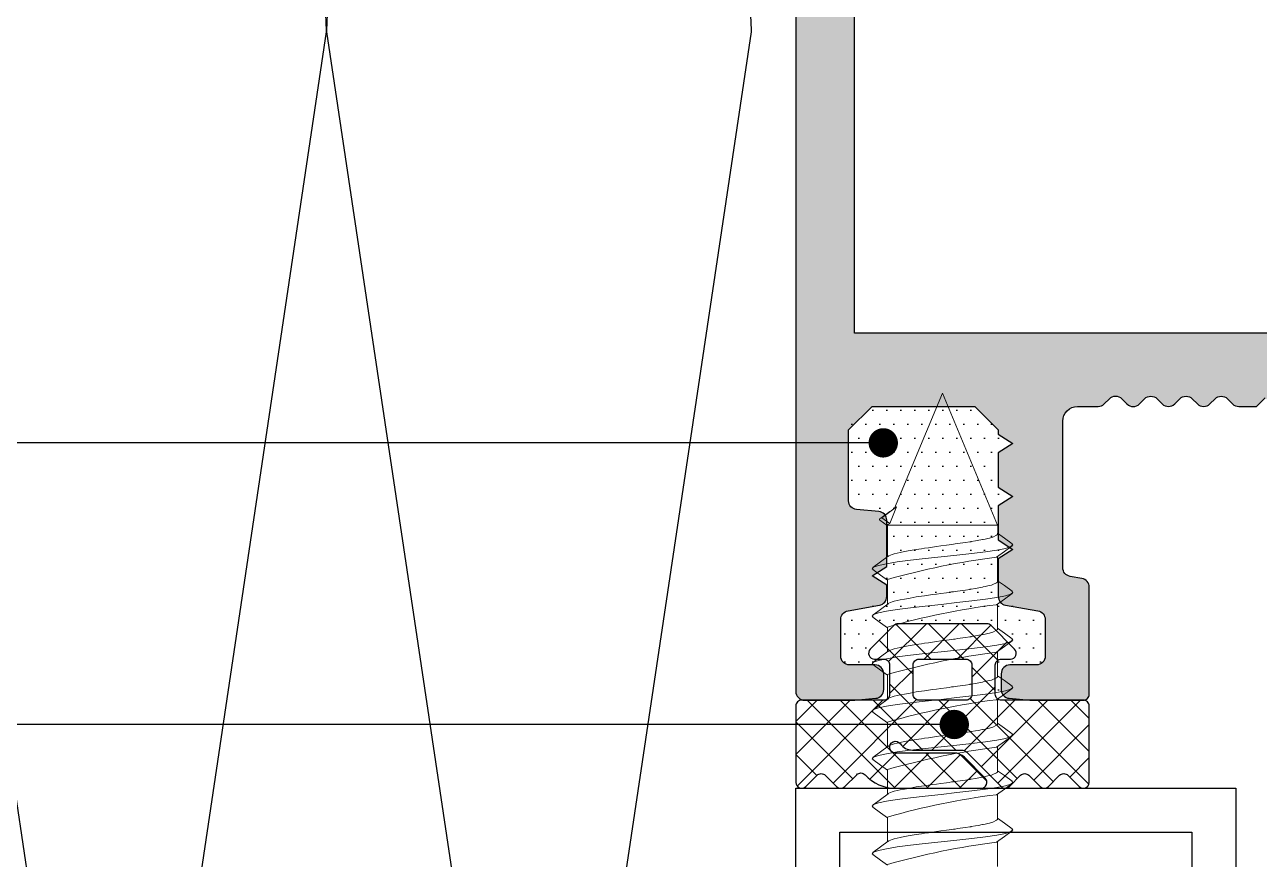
# Model space of a CAD drawing. Header units: millimetres. Extents: x 12 to 3612, y 18 to 315.
# Drawn here: x 2862.61 to 2904.68, y 137.96 to 166.38 of the extents above; entities that cross this region are included whole.
import ezdxf

# ---------------------------------------------------------------- set-up
doc = ezdxf.new("R2010")
doc.units = ezdxf.units.MM
doc.linetypes.add('SLD-Katı', pattern=[0])
doc.layers.add('ANTET', color=140, linetype='Continuous')
doc.styles.get("Standard").update_dxf_attribs({"font": 'arial.ttf'})
doc.dimstyles.new('ISO-25', dxfattribs={"dimtxt": 2.5, "dimasz": 2.5, "dimexe": 1.25, "dimexo": 0.625, "dimtad": 1, "dimtxsty": 'Standard', "dimcen": 2.5, "dimadec": 0, "dimazin": 0, "dimtfac": 1, "dimtmove": 0, "dimatfit": 3, "dimfxl": 1, "dimarcsym": 0})

# ---------------------------------------------------------------- blocks, each defined once
blk = doc.blocks.new('PVC KUTU - 30x15')
at = {"color": 31}
for points in [[(2964.19, -61.703), (2949.19, -61.703), (2949.19, -31.703), (2964.19, -31.703)], [(2962.69, -60.203), (2950.69, -60.203), (2950.69, -33.203), (2962.69, -33.203)]]:
    blk.add_lwpolyline(points, close=True, dxfattribs=at)
blk = doc.blocks.new('V1 48 48')
at = {"color": 0, "linetype": 'SLD-Katı', "lineweight": 15}
for p, q in [((2668.287, 443.223), (2670.165, 447.716)), ((2670.165, 447.716), (2671.802, 443.8)), ((2671.962, 443.276), (2671.733, 443.849)), ((2671.733, 443.849), (2672.235, 443.476)), ((2671.797, 443.802), (2671.799, 443.799)), ((2671.956, 443.684), (2672.263, 443.462)), ((2672.235, 443.476), (2671.962, 443.276)), ((2668.279, 443.229), (2668.279, 442.946)), ((2672.043, 443.223), (2668.287, 443.223)), ((2672.039, 443.232), (2672.043, 443.223)), ((2672.043, 443.223), (2672.043, 442.143)), ((2672.298, 443.396), (2672.052, 443.217)), ((2672.309, 443.429), (2672.317, 443.422)), ((2668.287, 441.31), (2668.287, 442.158)), ((2672.043, 441.373), (2672.043, 440.525)), ((2668.287, 439.693), (2668.287, 440.541)), ((2672.043, 439.756), (2672.043, 438.908)), ((2668.287, 438.075), (2668.287, 438.923)), ((2672.043, 438.138), (2672.043, 437.29)), ((2668.287, 436.458), (2668.287, 437.306)), ((2672.043, 436.521), (2672.043, 435.673)), ((2668.287, 434.84), (2668.287, 435.688)), ((2672.043, 434.903), (2672.043, 434.055)), ((2668.287, 433.223), (2668.287, 434.071)), ((2672.043, 433.286), (2672.043, 432.438)), ((2668.287, 431.605), (2668.287, 432.453))]:
    blk.add_line(p, q, dxfattribs=at)
at = {"color": 0, "linetype": 'SLD-Katı', "lineweight": 15, "flags": 128}
for points in [[(2672.29, 443.396), (2672.311, 443.406), (2672.308, 443.438), (2672.235, 443.476)], [(2672.036, 443.231), (2672.024, 443.247), (2671.962, 443.276)], [(2667.792, 442.592), (2668.056, 442.784), (2668.287, 442.952)], [(2668.285, 442.95), (2668.294, 442.906), (2668.321, 442.879), (2668.447, 442.82), (2668.5, 442.803), (2668.559, 442.787), (2668.623, 442.771), (2668.714, 442.751), (2668.774, 442.739), (2668.798, 442.734), (2668.853, 442.723), (2668.931, 442.708), (2669.042, 442.688), (2669.191, 442.664), (2669.201, 442.662), (2669.207, 442.661), (2669.207, 442.661), (2669.207, 442.661), (2669.207, 442.661), (2669.207, 442.661), (2669.207, 442.661), (2669.207, 442.661), (2669.207, 442.661), (2669.207, 442.661), (2669.207, 442.661), (2669.21, 442.66), (2669.218, 442.659), (2669.238, 442.656), (2669.386, 442.633), (2669.653, 442.595), (2669.736, 442.583), (2669.791, 442.576), (2669.859, 442.566), (2669.939, 442.555), (2670.033, 442.542), (2670.219, 442.516), (2670.368, 442.495), (2670.504, 442.476), (2670.641, 442.457), (2670.778, 442.438), (2670.878, 442.424), (2671.057, 442.397), (2671.271, 442.361), (2671.465, 442.326), (2671.603, 442.299), (2671.706, 442.276), (2671.811, 442.249), (2671.876, 442.229), (2671.934, 442.207), (2671.988, 442.182), (2672.008, 442.169), (2672.014, 442.164)], [(2667.804, 442.593), (2667.766, 442.551), (2667.835, 442.493), (2668.023, 442.434), (2668.316, 442.378), (2668.704, 442.319), (2669.168, 442.26), (2669.676, 442.204), (2670.215, 442.145), (2670.75, 442.087), (2671.251, 442.03), (2671.704, 441.971), (2672.075, 441.913), (2672.35, 441.856), (2672.517, 441.797), (2672.564, 441.74), (2672.527, 441.711)], [(2668.32, 442.134), (2668.056, 442.326), (2667.792, 442.518)], [(2672.014, 442.164), (2672.278, 441.973), (2672.542, 441.781)], [(2667.792, 440.975), (2668.056, 441.166), (2668.287, 441.334)], [(2672.542, 441.711), (2672.278, 441.52), (2672.043, 441.349)], [(2667.804, 440.975), (2667.766, 440.933), (2667.835, 440.876), (2668.023, 440.817), (2668.316, 440.76), (2668.704, 440.702), (2669.168, 440.643), (2669.676, 440.586), (2670.215, 440.528), (2670.75, 440.469), (2671.251, 440.413), (2671.704, 440.354), (2672.075, 440.296), (2672.35, 440.239), (2672.517, 440.18), (2672.564, 440.123), (2672.527, 440.093)], [(2668.29, 441.31), (2668.294, 441.288), (2668.321, 441.261), (2668.447, 441.203), (2668.5, 441.186), (2668.559, 441.17), (2668.623, 441.154), (2668.714, 441.133), (2668.774, 441.121), (2668.798, 441.116), (2668.853, 441.105), (2668.931, 441.091), (2669.042, 441.071), (2669.191, 441.046), (2669.201, 441.044), (2669.207, 441.044), (2669.207, 441.043), (2669.207, 441.043), (2669.207, 441.043), (2669.207, 441.043), (2669.207, 441.043), (2669.207, 441.043), (2669.207, 441.043), (2669.207, 441.043), (2669.207, 441.043), (2669.21, 441.043), (2669.218, 441.042), (2669.238, 441.039), (2669.386, 441.016), (2669.653, 440.977), (2669.736, 440.966), (2669.791, 440.958), (2669.859, 440.949), (2669.939, 440.937), (2670.033, 440.924), (2670.219, 440.898), (2670.368, 440.878), (2670.504, 440.859), (2670.641, 440.84), (2670.778, 440.821), (2670.878, 440.806), (2671.057, 440.779), (2671.271, 440.744), (2671.465, 440.709), (2671.603, 440.681), (2671.706, 440.658), (2671.811, 440.631), (2671.876, 440.612), (2671.934, 440.59), (2671.988, 440.564), (2672.008, 440.551), (2672.014, 440.547)], [(2668.32, 440.517), (2668.056, 440.709), (2667.792, 440.9)], [(2672.014, 440.547), (2672.278, 440.355), (2672.542, 440.163)], [(2672.542, 440.094), (2672.278, 439.902), (2672.043, 439.732)], [(2667.792, 439.357), (2668.056, 439.549), (2668.287, 439.717)], [(2668.29, 439.693), (2668.294, 439.671), (2668.321, 439.644), (2668.447, 439.585), (2668.5, 439.568), (2668.559, 439.552), (2668.623, 439.536), (2668.714, 439.516), (2668.774, 439.504), (2668.798, 439.499), (2668.853, 439.488), (2668.931, 439.473), (2669.042, 439.453), (2669.191, 439.429), (2669.201, 439.427), (2669.207, 439.426), (2669.207, 439.426), (2669.207, 439.426), (2669.207, 439.426), (2669.207, 439.426), (2669.207, 439.426), (2669.207, 439.426), (2669.207, 439.426), (2669.207, 439.426), (2669.207, 439.426), (2669.21, 439.425), (2669.218, 439.424), (2669.238, 439.421), (2669.386, 439.398), (2669.653, 439.36), (2669.736, 439.348), (2669.791, 439.341), (2669.859, 439.331), (2669.939, 439.32), (2670.033, 439.307), (2670.219, 439.281), (2670.368, 439.26), (2670.504, 439.241), (2670.641, 439.222), (2670.778, 439.203), (2670.878, 439.189), (2671.057, 439.162), (2671.271, 439.126), (2671.465, 439.091), (2671.603, 439.064), (2671.706, 439.041), (2671.811, 439.014), (2671.876, 438.994), (2671.934, 438.972), (2671.988, 438.947), (2672.008, 438.934), (2672.014, 438.929)], [(2667.804, 439.358), (2667.766, 439.316), (2667.835, 439.258), (2668.023, 439.199), (2668.316, 439.142), (2668.704, 439.084), (2669.168, 439.025), (2669.676, 438.969), (2670.215, 438.91), (2670.75, 438.852), (2671.251, 438.795), (2671.704, 438.736), (2672.075, 438.678), (2672.35, 438.621), (2672.517, 438.562), (2672.564, 438.505), (2672.527, 438.476)], [(2668.32, 438.899), (2668.056, 439.091), (2667.792, 439.283)], [(2672.014, 438.929), (2672.278, 438.738), (2672.542, 438.546)], [(2672.542, 438.476), (2672.278, 438.285), (2672.043, 438.114)], [(2667.792, 437.74), (2668.056, 437.931), (2668.287, 438.099)], [(2668.29, 438.075), (2668.294, 438.053), (2668.321, 438.026), (2668.447, 437.968), (2668.5, 437.951), (2668.559, 437.935), (2668.623, 437.919), (2668.714, 437.898), (2668.774, 437.886), (2668.798, 437.881), (2668.853, 437.87), (2668.931, 437.856), (2669.042, 437.836), (2669.191, 437.811), (2669.201, 437.809), (2669.207, 437.808), (2669.207, 437.808), (2669.207, 437.808), (2669.207, 437.808), (2669.207, 437.808), (2669.207, 437.808), (2669.207, 437.808), (2669.207, 437.808), (2669.207, 437.808), (2669.207, 437.808), (2669.21, 437.808), (2669.218, 437.807), (2669.238, 437.804), (2669.386, 437.781), (2669.653, 437.742), (2669.736, 437.731), (2669.791, 437.723), (2669.859, 437.714), (2669.939, 437.702), (2670.033, 437.689), (2670.219, 437.663), (2670.368, 437.643), (2670.504, 437.624), (2670.641, 437.605), (2670.778, 437.586), (2670.878, 437.571), (2671.057, 437.544), (2671.271, 437.509), (2671.465, 437.474), (2671.603, 437.446), (2671.706, 437.423), (2671.811, 437.396), (2671.876, 437.376), (2671.934, 437.355), (2671.988, 437.329), (2672.008, 437.316), (2672.014, 437.312)], [(2667.804, 437.74), (2667.766, 437.698), (2667.835, 437.641), (2668.023, 437.582), (2668.316, 437.525), (2668.704, 437.467), (2669.168, 437.408), (2669.676, 437.351), (2670.215, 437.293), (2670.75, 437.234), (2671.251, 437.178), (2671.704, 437.119), (2672.075, 437.061), (2672.35, 437.004), (2672.517, 436.945), (2672.564, 436.888), (2672.527, 436.858)], [(2668.32, 437.282), (2668.056, 437.474), (2667.792, 437.665)], [(2672.014, 437.312), (2672.278, 437.12), (2672.542, 436.928)], [(2672.542, 436.859), (2672.278, 436.667), (2672.043, 436.497)], [(2667.792, 436.122), (2668.056, 436.314), (2668.287, 436.482)], [(2668.29, 436.458), (2668.294, 436.436), (2668.321, 436.409), (2668.447, 436.35), (2668.5, 436.333), (2668.559, 436.317), (2668.623, 436.301), (2668.714, 436.281), (2668.774, 436.269), (2668.798, 436.264), (2668.853, 436.253), (2668.931, 436.238), (2669.042, 436.218), (2669.191, 436.194), (2669.201, 436.192), (2669.207, 436.191), (2669.207, 436.191), (2669.207, 436.191), (2669.207, 436.191), (2669.207, 436.191), (2669.207, 436.191), (2669.207, 436.191), (2669.207, 436.191), (2669.207, 436.191), (2669.207, 436.191), (2669.21, 436.19), (2669.218, 436.189), (2669.238, 436.186), (2669.386, 436.163), (2669.653, 436.125), (2669.736, 436.113), (2669.791, 436.106), (2669.859, 436.096), (2669.939, 436.085), (2670.033, 436.072), (2670.219, 436.046), (2670.368, 436.025), (2670.504, 436.006), (2670.641, 435.987), (2670.778, 435.968), (2670.878, 435.954), (2671.057, 435.927), (2671.271, 435.891), (2671.465, 435.856), (2671.603, 435.829), (2671.706, 435.806), (2671.811, 435.779), (2671.876, 435.759), (2671.934, 435.737), (2671.988, 435.712), (2672.008, 435.699), (2672.014, 435.694)], [(2667.804, 436.123), (2667.766, 436.081), (2667.835, 436.023), (2668.023, 435.964), (2668.316, 435.907), (2668.704, 435.849), (2669.168, 435.79), (2669.676, 435.734), (2670.215, 435.675), (2670.75, 435.617), (2671.251, 435.56), (2671.704, 435.501), (2672.075, 435.443), (2672.35, 435.386), (2672.517, 435.327), (2672.564, 435.27), (2672.527, 435.241)], [(2668.32, 435.664), (2668.056, 435.856), (2667.792, 436.048)], [(2672.014, 435.694), (2672.278, 435.503), (2672.542, 435.311)], [(2672.542, 435.241), (2672.278, 435.05), (2672.043, 434.879)], [(2667.792, 434.505), (2668.056, 434.696), (2668.287, 434.864)], [(2668.29, 434.84), (2668.294, 434.818), (2668.321, 434.791), (2668.447, 434.733), (2668.5, 434.716), (2668.559, 434.7), (2668.623, 434.684), (2668.714, 434.663), (2668.774, 434.651), (2668.798, 434.646), (2668.853, 434.635), (2668.931, 434.621), (2669.042, 434.601), (2669.191, 434.576), (2669.201, 434.574), (2669.207, 434.573), (2669.207, 434.573), (2669.207, 434.573), (2669.207, 434.573), (2669.207, 434.573), (2669.207, 434.573), (2669.207, 434.573), (2669.207, 434.573), (2669.207, 434.573), (2669.207, 434.573), (2669.21, 434.573), (2669.218, 434.572), (2669.238, 434.569), (2669.386, 434.546), (2669.653, 434.507), (2669.736, 434.496), (2669.791, 434.488), (2669.859, 434.479), (2669.939, 434.467), (2670.033, 434.454), (2670.219, 434.428), (2670.368, 434.408), (2670.504, 434.389), (2670.641, 434.37), (2670.778, 434.351), (2670.878, 434.336), (2671.057, 434.309), (2671.271, 434.274), (2671.465, 434.239), (2671.603, 434.211), (2671.706, 434.188), (2671.811, 434.161), (2671.876, 434.141), (2671.934, 434.12), (2671.988, 434.094), (2672.008, 434.081), (2672.014, 434.077)], [(2667.804, 434.505), (2667.766, 434.463), (2667.835, 434.406), (2668.023, 434.347), (2668.316, 434.29), (2668.704, 434.232), (2669.168, 434.173), (2669.676, 434.116), (2670.215, 434.058), (2670.75, 433.999), (2671.251, 433.943), (2671.704, 433.884), (2672.075, 433.826), (2672.35, 433.769), (2672.517, 433.71), (2672.564, 433.653), (2672.527, 433.623)], [(2668.32, 434.047), (2668.056, 434.238), (2667.792, 434.43)], [(2672.014, 434.077), (2672.278, 433.885), (2672.542, 433.693)], [(2672.542, 433.624), (2672.278, 433.432), (2672.043, 433.262)], [(2667.792, 432.887), (2668.056, 433.079), (2668.287, 433.247)], [(2668.29, 433.223), (2668.294, 433.201), (2668.321, 433.174), (2668.447, 433.115), (2668.5, 433.098), (2668.559, 433.082), (2668.623, 433.066), (2668.714, 433.046), (2668.774, 433.034), (2668.798, 433.029), (2668.853, 433.018), (2668.931, 433.003), (2669.042, 432.983), (2669.191, 432.959), (2669.201, 432.957), (2669.207, 432.956), (2669.207, 432.956), (2669.207, 432.956), (2669.207, 432.956), (2669.207, 432.956), (2669.207, 432.956), (2669.207, 432.956), (2669.207, 432.956), (2669.207, 432.956), (2669.207, 432.956), (2669.21, 432.955), (2669.218, 432.954), (2669.238, 432.951), (2669.386, 432.928), (2669.653, 432.89), (2669.736, 432.878), (2669.791, 432.871), (2669.859, 432.861), (2669.939, 432.85), (2670.033, 432.837), (2670.219, 432.811), (2670.368, 432.79), (2670.504, 432.771), (2670.641, 432.752), (2670.778, 432.733), (2670.878, 432.719), (2671.057, 432.692), (2671.271, 432.656), (2671.465, 432.621), (2671.603, 432.594), (2671.706, 432.571), (2671.811, 432.544), (2671.876, 432.524), (2671.934, 432.502), (2671.988, 432.477), (2672.008, 432.464), (2672.014, 432.459)], [(2667.804, 432.888), (2667.766, 432.846), (2667.835, 432.788), (2668.023, 432.729), (2668.316, 432.672), (2668.704, 432.614), (2669.168, 432.555), (2669.676, 432.499), (2670.215, 432.44), (2670.75, 432.382), (2671.251, 432.325), (2671.704, 432.266), (2672.075, 432.208), (2672.35, 432.151), (2672.517, 432.092), (2672.564, 432.035), (2672.527, 432.006)], [(2668.32, 432.429), (2668.056, 432.621), (2667.792, 432.813)], [(2672.014, 432.459), (2672.278, 432.268), (2672.542, 432.076)], [(2672.542, 432.006), (2672.278, 431.815), (2672.043, 431.644)]]:
    blk.add_lwpolyline(points, dxfattribs=at)
at = {"color": 0, "linetype": 'SLD-Katı', "lineweight": 15}
for centre in [(2665.177, 417.342), (2665.177, 415.724), (2665.177, 414.107), (2665.177, 412.489), (2665.177, 410.872), (2665.177, 409.254), (2665.177, 407.637)]:
    blk.add_arc(centre, 24.992, 74.064, 82.7562, dxfattribs=at)
blk = doc.blocks.new('50MN24')
at = {"ltscale": 10}
h = blk.add_hatch(color=252, dxfattribs=at)
h.paths.add_polyline_path([(4339.566, 931.125, 0.414214), (4338.366, 929.925), (4338.366, 851.425, 0.414214), (4338.666, 851.125), (4340.366, 851.125, 0.02182), (4340.383, 851.125), (4341.092, 851.187, 0.388879), (4341.366, 851.486), (4341.366, 852.025, 0.414215), (4341.066, 852.325), (4340.201, 852.325, -0.414213), (4339.901, 852.625), (4339.901, 853.873, -0.36397), (4340.149, 854.168), (4341.218, 854.357, 0.36397), (4341.466, 854.652), (4341.466, 855.042), (4340.966, 855.361), (4341.466, 855.679), (4341.466, 857.251, 0.388879), (4341.192, 857.55), (4340.44, 857.615, -0.388879), (4340.166, 857.914), (4340.166, 860.325), (4340.966, 861.125), (4344.466, 861.125), (4345.266, 860.325), (4345.266, 860.179), (4345.766, 859.861), (4345.266, 859.542), (4345.266, 858.379), (4345.766, 858.061), (4345.266, 857.742), (4345.266, 856.579), (4345.766, 856.261), (4345.266, 855.942), (4345.266, 854.658, 0.36397), (4345.514, 854.363), (4346.618, 854.168, -0.36397), (4346.866, 853.873), (4346.866, 852.625, -0.414213), (4346.566, 852.325), (4345.666, 852.325, 0.414214), (4345.366, 852.025), (4345.366, 851.486, 0.388878), (4345.64, 851.187), (4346.349, 851.125, 0.02182), (4346.366, 851.125), (4348.166, 851.125, 0.414214), (4348.366, 851.325), (4348.366, 854.973, 0.36397), (4348.118, 855.268), (4347.714, 855.34, -0.36397), (4347.466, 855.635), (4347.466, 860.625, -0.414214), (4347.966, 861.125), (4348.666, 861.125, 0.198912), (4348.878, 861.212), (4349.054, 861.388, -0.414213), (4349.478, 861.388), (4349.654, 861.212, 0.414213), (4350.078, 861.212), (4350.254, 861.388, -0.414214), (4350.678, 861.388), (4350.854, 861.212, 0.414214), (4351.278, 861.212), (4351.454, 861.388, -0.414214), (4351.878, 861.388), (4352.054, 861.212, 0.414214), (4352.478, 861.212), (4352.654, 861.388, -0.414214), (4353.078, 861.388), (4353.254, 861.212, 0.198912), (4353.466, 861.125), (4354.066, 861.125), (4354.366, 861.425), (4354.666, 861.125), (4355.266, 861.125, 0.198912), (4355.478, 861.212), (4355.654, 861.388, -0.414213), (4356.078, 861.388), (4356.254, 861.212, 0.414214), (4356.678, 861.212), (4356.854, 861.388, -0.414214), (4357.278, 861.388), (4357.454, 861.212, 0.414213), (4357.878, 861.212), (4358.054, 861.388, -0.414213), (4358.478, 861.388), (4359.105, 860.762, -0.414214), (4359.105, 860.196), (4358.954, 860.045, 0.414214), (4358.954, 859.621), (4359.33, 859.245, -0.414214), (4359.33, 858.821), (4358.954, 858.445, 0.414214), (4358.954, 858.021), (4359.33, 857.645, -0.414214), (4359.33, 857.221), (4358.954, 856.845, 0.414213), (4358.954, 856.421), (4359.33, 856.045, -0.414214), (4359.33, 855.621), (4358.954, 855.245, 0.414214), (4358.954, 854.821), (4359.33, 854.445, -0.414214), (4359.33, 854.021), (4358.954, 853.645, 0.414214), (4358.954, 853.221), (4359.33, 852.845, -0.414214), (4359.33, 852.421), (4358.954, 852.045, 0.414213), (4358.954, 851.621), (4359.33, 851.245, -0.414214), (4359.33, 850.821), (4358.954, 850.445, 0.414213), (4358.954, 850.021), (4359.33, 849.645, -0.414214), (4359.33, 849.221), (4358.954, 848.845, 0.414213), (4358.954, 848.421), (4359.33, 848.045, -0.414214), (4359.33, 847.621), (4358.954, 847.245, 0.414214), (4358.954, 846.821), (4359.33, 846.445, -0.414214), (4359.33, 846.021), (4358.954, 845.645, 0.414214), (4358.954, 845.221), (4359.33, 844.845, -0.414214), (4359.33, 844.421), (4358.954, 844.045, 0.414214), (4358.954, 843.621), (4359.33, 843.245, -0.414214), (4359.33, 842.821), (4358.954, 842.445, 0.414213), (4358.954, 842.021), (4359.33, 841.645, -0.414214), (4359.33, 841.221), (4358.954, 840.845, 0.414213), (4358.954, 840.421), (4359.33, 840.045, -0.414214), (4359.33, 839.621), (4358.954, 839.245, 0.414214), (4358.954, 838.821), (4360.307, 837.467, -0.198912), (4360.366, 837.326), (4360.366, 836.325, -0.414214), (4360.166, 836.125), (4359.866, 836.125, 0.414213), (4359.666, 835.925), (4359.666, 835.325, 0.414214), (4359.866, 835.125), (4360.716, 835.125, 0.198912), (4360.857, 835.183), (4361.307, 835.633, 0.198912), (4361.366, 835.775), (4361.366, 838.306), (4360.866, 838.625), (4361.366, 838.943), (4361.366, 840.106), (4360.866, 840.425), (4361.366, 840.743), (4363.066, 840.743), (4363.366, 841.043), (4363.666, 840.743), (4365.366, 840.743), (4365.366, 839.843), (4365.866, 839.525), (4365.366, 839.206), (4365.366, 835.775, 0.198912), (4365.425, 835.633), (4365.875, 835.183, 0.198912), (4366.016, 835.125), (4366.866, 835.125, 0.414214), (4367.066, 835.325), (4367.066, 835.925, 0.414214), (4366.866, 836.125), (4366.566, 836.125, -0.414214), (4366.366, 836.325), (4366.366, 837.326, -0.198912), (4366.425, 837.467), (4367.778, 838.821, 0.414214), (4367.778, 839.245), (4367.402, 839.621, -0.414214), (4367.402, 840.045), (4367.778, 840.421, 0.414213), (4367.778, 840.845), (4367.402, 841.221, -0.414214), (4367.402, 841.645), (4367.778, 842.021, 0.414213), (4367.778, 842.445), (4367.402, 842.821, -0.414214), (4367.402, 843.245), (4367.778, 843.621, 0.414214), (4367.778, 844.045), (4367.402, 844.421, -0.414213), (4367.402, 844.845), (4367.778, 845.221, 0.414214), (4367.778, 845.645), (4367.402, 846.021, -0.414214), (4367.402, 846.445), (4367.778, 846.821, 0.414214), (4367.778, 847.245), (4367.402, 847.621, -0.414213), (4367.402, 848.045), (4367.778, 848.421, 0.414213), (4367.778, 848.845), (4367.402, 849.221, -0.414214), (4367.402, 849.645), (4367.778, 850.021, 0.414213), (4367.778, 850.445), (4367.402, 850.821, -0.414214), (4367.402, 851.245), (4367.778, 851.621, 0.414213), (4367.778, 852.045), (4367.402, 852.421, -0.414213), (4367.402, 852.845), (4367.778, 853.221, 0.414214), (4367.778, 853.645), (4367.402, 854.021, -0.414214), (4367.402, 854.445), (4367.778, 854.821, 0.414214), (4367.778, 855.245), (4367.402, 855.621, -0.414214), (4367.402, 856.045), (4367.778, 856.421, 0.414213), (4367.778, 856.845), (4367.402, 857.221, -0.414214), (4367.402, 857.645), (4367.778, 858.021, 0.414214), (4367.778, 858.445), (4367.402, 858.821, -0.414214), (4367.402, 859.245), (4367.778, 859.621, 0.414214), (4367.778, 860.045), (4367.627, 860.196, -0.414214), (4367.627, 860.762), (4368.254, 861.388, -0.414214), (4368.678, 861.388), (4368.854, 861.212, 0.414214), (4369.278, 861.212), (4369.454, 861.388, -0.414214), (4369.878, 861.388), (4370.054, 861.212, 0.414213), (4370.478, 861.212), (4370.654, 861.388, -0.414213), (4371.078, 861.388), (4371.254, 861.212, 0.198912), (4371.466, 861.125), (4372.066, 861.125), (4372.366, 861.425), (4372.666, 861.125), (4373.266, 861.125, 0.198912), (4373.478, 861.212), (4373.654, 861.388, -0.414213), (4374.078, 861.388), (4374.254, 861.212, 0.414213), (4374.678, 861.212), (4374.854, 861.388, -0.414213), (4375.278, 861.388), (4375.454, 861.212, 0.414213), (4375.878, 861.212), (4376.054, 861.388, -0.414214), (4376.478, 861.388), (4376.654, 861.212, 0.414214), (4377.078, 861.212), (4377.254, 861.388, -0.414214), (4377.678, 861.388), (4377.854, 861.212, 0.198912), (4378.066, 861.125), (4378.766, 861.125, -0.414214), (4379.266, 860.625), (4379.266, 855.635, -0.36397), (4379.018, 855.34), (4378.614, 855.268, 0.36397), (4378.366, 854.973), (4378.366, 851.325, 0.414214), (4378.566, 851.125), (4380.366, 851.125, 0.02182), (4380.383, 851.125), (4381.092, 851.187, 0.388878), (4381.366, 851.486), (4381.366, 852.025, 0.414214), (4381.066, 852.325), (4380.166, 852.325, -0.414213), (4379.866, 852.625), (4379.866, 853.873, -0.36397), (4380.114, 854.168), (4381.218, 854.363, 0.36397), (4381.466, 854.658), (4381.466, 855.942), (4380.966, 856.261), (4381.466, 856.579), (4381.466, 857.742), (4380.966, 858.061), (4381.466, 858.379), (4381.466, 859.542), (4380.966, 859.861), (4381.466, 860.179), (4381.466, 860.325), (4382.266, 861.125), (4385.766, 861.125), (4386.566, 860.325), (4386.566, 857.914, -0.388879), (4386.292, 857.615), (4385.54, 857.55, 0.388879), (4385.266, 857.251), (4385.266, 855.679), (4385.766, 855.361), (4385.266, 855.042), (4385.266, 854.652, 0.36397), (4385.514, 854.357), (4386.583, 854.168, -0.36397), (4386.831, 853.873), (4386.831, 852.625, -0.414213), (4386.531, 852.325), (4385.666, 852.325, 0.414214), (4385.366, 852.025), (4385.366, 851.486, 0.388879), (4385.64, 851.187), (4386.349, 851.125, 0.02182), (4386.366, 851.125), (4388.066, 851.125, 0.414214), (4388.366, 851.425), (4388.366, 878.125, -0.414214), (4391.366, 881.125), (4418.066, 881.125, 0.414214), (4418.366, 881.425), (4418.366, 883.125, 0.02182), (4418.365, 883.142), (4418.303, 883.851, 0.388879), (4418.004, 884.125), (4417.466, 884.125, 0.414214), (4417.166, 883.825), (4417.166, 882.959, -0.414214), (4416.866, 882.659), (4415.618, 882.659, -0.36397), (4415.322, 882.907), (4415.134, 883.977, 0.36397), (4414.838, 884.225), (4414.448, 884.225), (4414.13, 883.725), (4413.811, 884.225), (4412.24, 884.225, 0.388879), (4411.941, 883.951), (4411.875, 883.198, -0.388879), (4411.576, 882.925), (4409.166, 882.925), (4408.366, 883.725), (4408.366, 887.225), (4409.166, 888.025), (4409.311, 888.025), (4409.63, 888.525), (4409.948, 888.025), (4411.111, 888.025), (4411.43, 888.525), (4411.748, 888.025), (4412.911, 888.025), (4413.23, 888.525), (4413.548, 888.025), (4414.832, 888.025, 0.36397), (4415.128, 888.272), (4415.322, 889.377, -0.36397), (4415.618, 889.625), (4416.866, 889.625, -0.414213), (4417.166, 889.325), (4417.166, 888.425, 0.414214), (4417.466, 888.125), (4418.004, 888.125, 0.388878), (4418.303, 888.398), (4418.365, 889.107, 0.02182), (4418.366, 889.125), (4418.366, 890.925, 0.414214), (4418.166, 891.125), (4414.518, 891.125, 0.36397), (4414.222, 890.877), (4414.151, 890.472, -0.36397), (4413.856, 890.225), (4408.866, 890.225, -0.414214), (4408.366, 890.725), (4408.366, 891.425, 0.198912), (4408.278, 891.637), (4408.102, 891.812, -0.414213), (4408.102, 892.237), (4408.278, 892.412, 0.414213), (4408.278, 892.837), (4408.102, 893.012, -0.414214), (4408.102, 893.437), (4408.278, 893.612, 0.414214), (4408.278, 894.037), (4408.102, 894.212, -0.414214), (4408.102, 894.637), (4408.278, 894.812, 0.414214), (4408.278, 895.237), (4408.102, 895.412, -0.414214), (4408.102, 895.837), (4408.278, 896.012, 0.198912), (4408.366, 896.225), (4408.366, 896.825), (4408.066, 897.125), (4408.366, 897.425), (4408.366, 898.025, 0.198912), (4408.278, 898.237), (4408.102, 898.412, -0.414213), (4408.102, 898.837), (4408.278, 899.012, 0.414214), (4408.278, 899.437), (4408.102, 899.612, -0.414214), (4408.102, 900.037), (4408.278, 900.212, 0.414213), (4408.278, 900.637), (4408.102, 900.812, -0.414213), (4408.102, 901.237), (4408.8, 901.934, -0.414214), (4409.224, 901.934), (4409.445, 901.712, 0.414214), (4409.87, 901.712), (4410.245, 902.088, -0.414214), (4410.67, 902.088), (4411.045, 901.712, 0.414214), (4411.47, 901.712), (4411.845, 902.088, -0.414214), (4412.27, 902.088), (4412.645, 901.712, 0.414213), (4413.07, 901.712), (4413.445, 902.088, -0.414214), (4413.87, 902.088), (4414.245, 901.712, 0.414214), (4414.67, 901.712), (4415.045, 902.088, -0.414214), (4415.47, 902.088), (4415.845, 901.712, 0.414214), (4416.27, 901.712), (4416.645, 902.088, -0.414214), (4417.07, 902.088), (4417.445, 901.712, 0.414213), (4417.87, 901.712), (4418.245, 902.088, -0.414214), (4418.67, 902.088), (4419.045, 901.712, 0.414213), (4419.47, 901.712), (4419.845, 902.088, -0.414214), (4420.27, 902.088), (4420.645, 901.712, 0.414213), (4421.07, 901.712), (4421.445, 902.088, -0.414214), (4421.87, 902.088), (4422.245, 901.712, 0.414214), (4422.67, 901.712), (4423.045, 902.088, -0.414214), (4423.47, 902.088), (4423.845, 901.712, 0.414214), (4424.27, 901.712), (4424.645, 902.088, -0.414214), (4425.07, 902.088), (4425.445, 901.712, 0.414214), (4425.87, 901.712), (4426.245, 902.088, -0.414214), (4426.67, 902.088), (4427.045, 901.712, 0.414213), (4427.47, 901.712), (4427.845, 902.088, -0.414214), (4428.27, 902.088), (4428.645, 901.712, 0.414213), (4429.07, 901.712), (4429.445, 902.088, -0.414214), (4429.87, 902.088), (4430.245, 901.712, 0.414214), (4430.67, 901.712), (4432.023, 903.066, -0.198912), (4432.165, 903.125), (4433.166, 903.125, -0.414213), (4433.366, 902.925), (4433.366, 902.625, 0.414213), (4433.566, 902.425), (4434.166, 902.425, 0.414214), (4434.366, 902.625), (4434.366, 903.475, 0.198912), (4434.307, 903.616), (4433.857, 904.066, 0.198912), (4433.716, 904.125), (4431.185, 904.125), (4430.866, 903.625), (4430.548, 904.125), (4429.385, 904.125), (4429.066, 903.625), (4428.748, 904.125), (4428.748, 905.825), (4428.448, 906.125), (4428.748, 906.425), (4428.748, 908.125), (4429.648, 908.125), (4429.966, 908.625), (4430.285, 908.125), (4433.716, 908.125, 0.198912), (4433.857, 908.183), (4434.307, 908.633, 0.198912), (4434.366, 908.775), (4434.366, 909.625, 0.414214), (4434.166, 909.825), (4433.566, 909.825, 0.414214), (4433.366, 909.625), (4433.366, 909.325, -0.414214), (4433.166, 909.125), (4432.165, 909.125, -0.198912), (4432.023, 909.183), (4430.67, 910.537, 0.414214), (4430.245, 910.537), (4429.87, 910.161, -0.414214), (4429.445, 910.161), (4429.07, 910.537, 0.414213), (4428.645, 910.537), (4428.27, 910.161, -0.414214), (4427.845, 910.161), (4427.47, 910.537, 0.414213), (4427.045, 910.537), (4426.67, 910.161, -0.414214), (4426.245, 910.161), (4425.87, 910.537, 0.414214), (4425.445, 910.537), (4425.07, 910.161, -0.414213), (4424.645, 910.161), (4424.27, 910.537, 0.414214), (4423.845, 910.537), (4423.47, 910.161, -0.414214), (4423.045, 910.161), (4422.67, 910.537, 0.414214), (4422.245, 910.537), (4421.87, 910.161, -0.414213), (4421.445, 910.161), (4421.07, 910.537, 0.414213), (4420.645, 910.537), (4420.27, 910.161, -0.414214), (4419.845, 910.161), (4419.47, 910.537, 0.414213), (4419.045, 910.537), (4418.67, 910.161, -0.414214), (4418.245, 910.161), (4417.87, 910.537, 0.414213), (4417.445, 910.537), (4417.07, 910.161, -0.414213), (4416.645, 910.161), (4416.27, 910.537, 0.414214), (4415.845, 910.537), (4415.47, 910.161, -0.414214), (4415.045, 910.161), (4414.67, 910.537, 0.414214), (4414.245, 910.537), (4413.87, 910.161, -0.414213), (4413.445, 910.161), (4413.07, 910.537, 0.414213), (4412.645, 910.537), (4412.27, 910.161, -0.414214), (4411.845, 910.161), (4411.47, 910.537, 0.414214), (4411.045, 910.537), (4410.67, 910.161, -0.414214), (4410.245, 910.161), (4409.87, 910.537, 0.414214), (4409.445, 910.537), (4409.224, 910.315, -0.414214), (4408.8, 910.315), (4408.102, 911.012, -0.414214), (4408.102, 911.437), (4408.278, 911.612, 0.414214), (4408.278, 912.037), (4408.102, 912.212, -0.414214), (4408.102, 912.637), (4408.278, 912.812, 0.414213), (4408.278, 913.237), (4408.102, 913.412, -0.414213), (4408.102, 913.837), (4408.278, 914.012, 0.198912), (4408.366, 914.225), (4408.366, 914.825), (4408.066, 915.125), (4408.366, 915.425), (4408.366, 916.025, 0.198912), (4408.278, 916.237), (4408.102, 916.412, -0.414214), (4408.102, 916.837), (4408.278, 917.012, 0.414213), (4408.278, 917.437), (4408.102, 917.612, -0.414213), (4408.102, 918.037), (4408.278, 918.212, 0.414213), (4408.278, 918.637), (4408.102, 918.812, -0.414214), (4408.102, 919.237), (4408.278, 919.412, 0.414214), (4408.278, 919.837), (4408.102, 920.012, -0.414214), (4408.102, 920.437), (4408.278, 920.612, 0.198912), (4408.366, 920.825), (4408.366, 921.525, -0.414214), (4408.866, 922.025), (4413.856, 922.025, -0.36397), (4414.151, 921.777), (4414.222, 921.372, 0.36397), (4414.518, 921.125), (4418.166, 921.125, 0.414214), (4418.366, 921.325), (4418.366, 923.125, 0.02182), (4418.365, 923.142), (4418.303, 923.851, 0.388878), (4418.004, 924.125), (4417.466, 924.125, 0.414214), (4417.166, 923.825), (4417.166, 922.925, -0.414213), (4416.866, 922.625), (4415.618, 922.625, -0.36397), (4415.322, 922.872), (4415.128, 923.977, 0.36397), (4414.832, 924.225), (4413.548, 924.225), (4413.23, 923.725), (4412.911, 924.225), (4411.748, 924.225), (4411.43, 923.725), (4411.111, 924.225), (4409.948, 924.225), (4409.63, 923.725), (4409.311, 924.225), (4409.166, 924.225), (4408.366, 925.025), (4408.366, 928.525), (4409.166, 929.325), (4411.576, 929.325, -0.388879), (4411.875, 929.051), (4411.941, 928.298, 0.388879), (4412.24, 928.025), (4413.811, 928.025), (4414.13, 928.525), (4414.448, 928.025), (4414.838, 928.025, 0.36397), (4415.134, 928.272), (4415.322, 929.342, -0.36397), (4415.618, 929.59), (4416.866, 929.59, -0.414213), (4417.166, 929.29), (4417.166, 928.425, 0.414215), (4417.466, 928.125), (4418.004, 928.125, 0.388879), (4418.303, 928.398), (4418.365, 929.107, 0.02182), (4418.366, 929.125), (4418.366, 930.825, 0.414214), (4418.066, 931.125)])
h.paths.add_polyline_path([(4405.866, 929.125), (4405.866, 883.125), (4388.366, 883.125), (4388.366, 884.925, 0.198912), (4388.278, 885.137), (4386.878, 886.537, 0.668179), (4386.366, 886.325), (4386.366, 863.625), (4340.366, 863.625), (4340.366, 929.125), (4386.366, 929.125), (4386.366, 925.925, 0.668179), (4386.878, 925.712), (4388.278, 927.112, 0.198912), (4388.366, 927.325), (4388.366, 929.125)], flags=16)
h.paths.add_polyline_path([(4427.585, 904.125), (4427.266, 903.625), (4426.948, 904.125), (4425.785, 904.125), (4425.466, 903.625), (4425.148, 904.125), (4423.985, 904.125), (4423.666, 903.625), (4423.348, 904.125), (4422.185, 904.125), (4421.866, 903.625), (4421.548, 904.125), (4419.166, 904.125), (4418.666, 903.625), (4409.166, 903.625, -0.414214), (4408.366, 904.425), (4408.366, 907.825, -0.414214), (4409.166, 908.625), (4418.666, 908.625), (4419.166, 908.125), (4420.648, 908.125), (4420.966, 908.625), (4421.285, 908.125), (4422.448, 908.125), (4422.766, 908.625), (4423.085, 908.125), (4424.248, 908.125), (4424.566, 908.625), (4424.885, 908.125), (4426.048, 908.125), (4426.366, 908.625), (4426.685, 908.125), (4427.585, 908.125)], flags=16)
h.paths.add_polyline_path([(4365.866, 860.325), (4365.866, 850.825), (4365.366, 850.325), (4365.366, 848.843), (4365.866, 848.525), (4365.366, 848.206), (4365.366, 847.043), (4365.866, 846.725), (4365.366, 846.406), (4365.366, 845.243), (4365.866, 844.925), (4365.366, 844.606), (4365.366, 843.443), (4365.866, 843.125), (4365.366, 842.806), (4365.366, 841.906), (4361.366, 841.906), (4360.866, 842.225), (4361.366, 842.543), (4361.366, 843.706), (4360.866, 844.025), (4361.366, 844.343), (4361.366, 845.506), (4360.866, 845.825), (4361.366, 846.143), (4361.366, 847.306), (4360.866, 847.625), (4361.366, 847.943), (4361.366, 850.325), (4360.866, 850.825), (4360.866, 860.325, -0.414214), (4361.666, 861.125), (4365.066, 861.125, -0.414214)], flags=16)
at = {"color": 252, "ltscale": 10}
blk.add_lwpolyline([(4391.366, 881.125), (4418.066, 881.125, 0.414214), (4418.366, 881.425), (4418.366, 883.125, 0.02182), (4418.365, 883.142), (4418.303, 883.851, 0.388879), (4418.004, 884.125), (4417.466, 884.125, 0.414214), (4417.166, 883.825), (4417.166, 882.959, -0.414214), (4416.866, 882.659), (4415.618, 882.659, -0.36397), (4415.322, 882.907), (4415.134, 883.977, 0.36397), (4414.838, 884.225), (4414.448, 884.225), (4414.13, 883.725), (4413.811, 884.225), (4412.24, 884.225, 0.388879), (4411.941, 883.951), (4411.875, 883.198, -0.388879), (4411.576, 882.925), (4409.166, 882.925), (4408.366, 883.725), (4408.366, 887.225), (4409.166, 888.025), (4409.311, 888.025), (4409.63, 888.525), (4409.948, 888.025), (4411.111, 888.025), (4411.43, 888.525), (4411.748, 888.025), (4412.911, 888.025), (4413.23, 888.525), (4413.548, 888.025), (4414.832, 888.025, 0.36397), (4415.128, 888.272), (4415.322, 889.377, -0.36397), (4415.618, 889.625), (4416.866, 889.625, -0.414213), (4417.166, 889.325), (4417.166, 888.425, 0.414214), (4417.466, 888.125), (4418.004, 888.125, 0.388878), (4418.303, 888.398), (4418.365, 889.107, 0.02182), (4418.366, 889.125), (4418.366, 890.925, 0.414214), (4418.166, 891.125), (4414.518, 891.125, 0.36397), (4414.222, 890.877), (4414.151, 890.472, -0.36397), (4413.856, 890.225), (4408.866, 890.225, -0.414214), (4408.366, 890.725), (4408.366, 891.425, 0.198912), (4408.278, 891.637), (4408.102, 891.812, -0.414213), (4408.102, 892.237), (4408.278, 892.412, 0.414213), (4408.278, 892.837), (4408.102, 893.012, -0.414214), (4408.102, 893.437), (4408.278, 893.612, 0.414214), (4408.278, 894.037), (4408.102, 894.212, -0.414214), (4408.102, 894.637), (4408.278, 894.812, 0.414214), (4408.278, 895.237), (4408.102, 895.412, -0.414214), (4408.102, 895.837), (4408.278, 896.012, 0.198912), (4408.366, 896.225), (4408.366, 896.825), (4408.066, 897.125)], format="xyb", dxfattribs=at)
blk.add_lwpolyline([(4405.866, 929.125), (4405.866, 883.125), (4388.366, 883.125), (4388.366, 884.925, 0.198912), (4388.278, 885.137), (4386.878, 886.537, 0.668179), (4386.366, 886.325), (4386.366, 863.625), (4340.366, 863.625), (4340.366, 929.125), (4386.366, 929.125), (4386.366, 925.925, 0.668179), (4386.878, 925.712), (4388.278, 927.112, 0.198912), (4388.366, 927.325), (4388.366, 929.125)], format="xyb", close=True, dxfattribs=at)
blk = doc.blocks.new('F01012')
h = blk.add_hatch()
h.set_pattern_fill('ANSI37', color=35, scale=0.25, angle=270, style=0)
h.set_pattern_definition([(315, (376.65856, -2358.35285), (0.561266, 0.561266), []), (45, (376.65856, -2358.35285), (-0.561266, 0.561266), [])])
h.paths.add_polyline_path([(849.936, -159.324, 0.414214), (849.736, -159.124), (846.936, -159.124, -0.414214), (846.736, -158.924), (846.736, -157.924, -0.414214), (846.936, -157.724), (847.253, -157.724, 0.668179), (847.394, -157.382), (846.594, -156.582, 0.198912), (846.453, -156.524), (843.419, -156.524, 0.198912), (843.277, -156.582), (842.477, -157.382, 0.668179), (842.619, -157.724), (842.936, -157.724, -0.414214), (843.136, -157.924), (843.136, -158.924, -0.414214), (842.936, -159.124), (840.136, -159.124, 0.414214), (839.936, -159.324), (839.936, -161.924, 0.668179), (840.277, -162.065), (840.66, -161.682, -0.414214), (840.943, -161.682), (841.326, -162.065, 0.414214), (841.609, -162.065), (842.013, -161.661, -0.427607), (842.302, -161.668, 0.210768), (843.336, -162.124), (846.253, -162.124, 0.668179), (846.394, -161.782), (845.682, -161.07, 0.198912), (845.329, -160.924), (843.336, -160.924, -1.650385), (843.5, -160.609, 0.245393), (843.91, -160.824), (845.607, -160.824, -0.198912), (845.749, -160.882), (846.932, -162.065, 0.414214), (847.214, -162.065), (847.597, -161.682, -0.414214), (847.88, -161.682), (848.263, -162.065, 0.414214), (848.546, -162.065), (848.929, -161.682, -0.414214), (849.212, -161.682), (849.594, -162.065, 0.668179), (849.936, -161.924)])
h.paths.add_polyline_path([(843.936, -158.924), (843.936, -157.924, -0.414214), (844.136, -157.724), (845.736, -157.724, -0.414214), (845.936, -157.924), (845.936, -158.924, -0.414214), (845.736, -159.124), (844.136, -159.124, -0.414214)], flags=16)
at = {"color": 35}
for points in [[(849.936, -159.324, 0.414214), (849.736, -159.124), (846.936, -159.124, -0.414214), (846.736, -158.924), (846.736, -157.924, -0.414214), (846.936, -157.724), (847.253, -157.724, 0.668179), (847.394, -157.382), (846.594, -156.582, 0.198912), (846.453, -156.524), (843.419, -156.524, 0.198912), (843.277, -156.582), (842.477, -157.382, 0.668179), (842.619, -157.724), (842.936, -157.724, -0.414214), (843.136, -157.924), (843.136, -158.924, -0.414214), (842.936, -159.124), (840.136, -159.124, 0.414214), (839.936, -159.324), (839.936, -161.924, 0.668179), (840.277, -162.065), (840.66, -161.682, -0.414214), (840.943, -161.682), (841.326, -162.065, 0.414214), (841.609, -162.065), (842.013, -161.661, -0.427607), (842.302, -161.668, 0.210768), (843.336, -162.124), (846.253, -162.124, 0.668179), (846.394, -161.782), (845.682, -161.07, 0.198912), (845.329, -160.924), (843.336, -160.924, -1.650385), (843.5, -160.609, 0.245393), (843.91, -160.824), (845.607, -160.824, -0.198912), (845.749, -160.882), (846.932, -162.065, 0.414214), (847.214, -162.065), (847.597, -161.682, -0.414214), (847.88, -161.682), (848.263, -162.065, 0.414214), (848.546, -162.065), (848.929, -161.682, -0.414214), (849.212, -161.682), (849.594, -162.065, 0.668179), (849.936, -161.924)], [(843.936, -158.924), (843.936, -157.924, -0.414214), (844.136, -157.724), (845.736, -157.724, -0.414214), (845.936, -157.924), (845.936, -158.924, -0.414214), (845.736, -159.124), (844.136, -159.124, -0.414214)]]:
    blk.add_lwpolyline(points, format="xyb", close=True, dxfattribs=at)
blk = doc.blocks.new('T.Y.G1')
at = {"layer": 'ANTET', "color": 0}
for p, q in [((2701.998, 361.483), (2709.237, 312.962)), ((2709.237, 312.962), (2716.477, 361.483)), ((2716.477, 361.483), (2723.716, 312.962)), ((2723.716, 312.962), (2730.955, 361.483))]:
    blk.add_line(p, q, dxfattribs=at)
for centre in [(2709.237, 361.483), (2723.716, 361.483)]:
    blk.add_arc(centre, 7.239, 0, 180, dxfattribs=at)

msp = doc.modelspace()

# ---------------------------------------------------------------- hatches: boundary and pattern name
h = msp.add_hatch()
h.set_pattern_fill('DOTS', color=256, scale=0.3, style=0)
h.set_pattern_definition([(7e-15, (2808.88536, 18.4733), (0.238125, 0.47625), [0, -0.47625])])
h.paths.add_polyline_path([(2896.287, 148.607), (2895.787, 148.926), (2895.787, 150.089), (2896.287, 150.407), (2895.787, 150.726), (2895.787, 151.889), (2896.287, 152.207), (2895.787, 152.526), (2895.787, 152.671), (2894.987, 153.471), (2891.487, 153.471), (2890.687, 152.671), (2890.687, 150.169, 0.388879), (2890.87, 149.97), (2891.805, 149.888, -0.388879), (2891.987, 149.689), (2891.987, 148.026), (2891.487, 147.707), (2891.987, 147.389), (2891.987, 146.889, -0.36397), (2891.822, 146.692), (2890.553, 146.468, 0.36397), (2890.387, 146.271), (2890.387, 144.871, 0.414214), (2890.587, 144.671), (2891.687, 144.671, -0.414214), (2891.887, 144.471), (2891.887, 143.833), (2891.887, 143.498, 0.267948), (2891.987, 143.671), (2891.987, 144.671, 0.414214), (2891.787, 144.871), (2891.47, 144.871, -0.668179), (2891.329, 145.212), (2892.129, 146.012, -0.198912), (2892.27, 146.071), (2895.505, 146.071, -0.198912), (2895.646, 146.012), (2896.446, 145.212, -0.668179), (2896.305, 144.871), (2895.987, 144.871, 0.414214), (2895.787, 144.671), (2895.787, 143.671, 0.267951), (2895.887, 143.498), (2895.887, 143.833), (2895.887, 144.471, -0.414214), (2896.087, 144.671), (2897.187, 144.671, 0.414213), (2897.387, 144.871), (2897.387, 146.271, 0.36397), (2897.222, 146.468), (2895.953, 146.692, -0.36397), (2895.787, 146.889), (2895.787, 148.289)])

# ---------------------------------------------------------------- block references
at = {"rotation": 270}
msp.add_blockref('50MN24', (2007.763, 4561.745), dxfattribs=at)
for name, p in [('T.Y.G1', (156.422, -195.343)), ('F01012', (2048.952, 302.503)), ('PVC KUTU - 30x15', (-60.302, 172.083))]:
    msp.add_blockref(name, p)
at = {"xscale": -1}
msp.add_blockref('V1 48 48', (5564.053, -293.886), dxfattribs=at)

# ---------------------------------------------------------------- leaders
at = {"color": 0, "ltscale": 0.5}
for points in [[(2891.87, 152.141), (2799.374, 152.141)], [(2894.29, 142.551), (2799.374, 142.551)]]:
    msp.add_leader(points, dimstyle='ISO-25', override={"dimscale": 2, "dimasz": 0.5, "dimclre": 140, "dimldrblk": 'Dot'}, dxfattribs=at)

doc.saveas('drawing.dxf')
